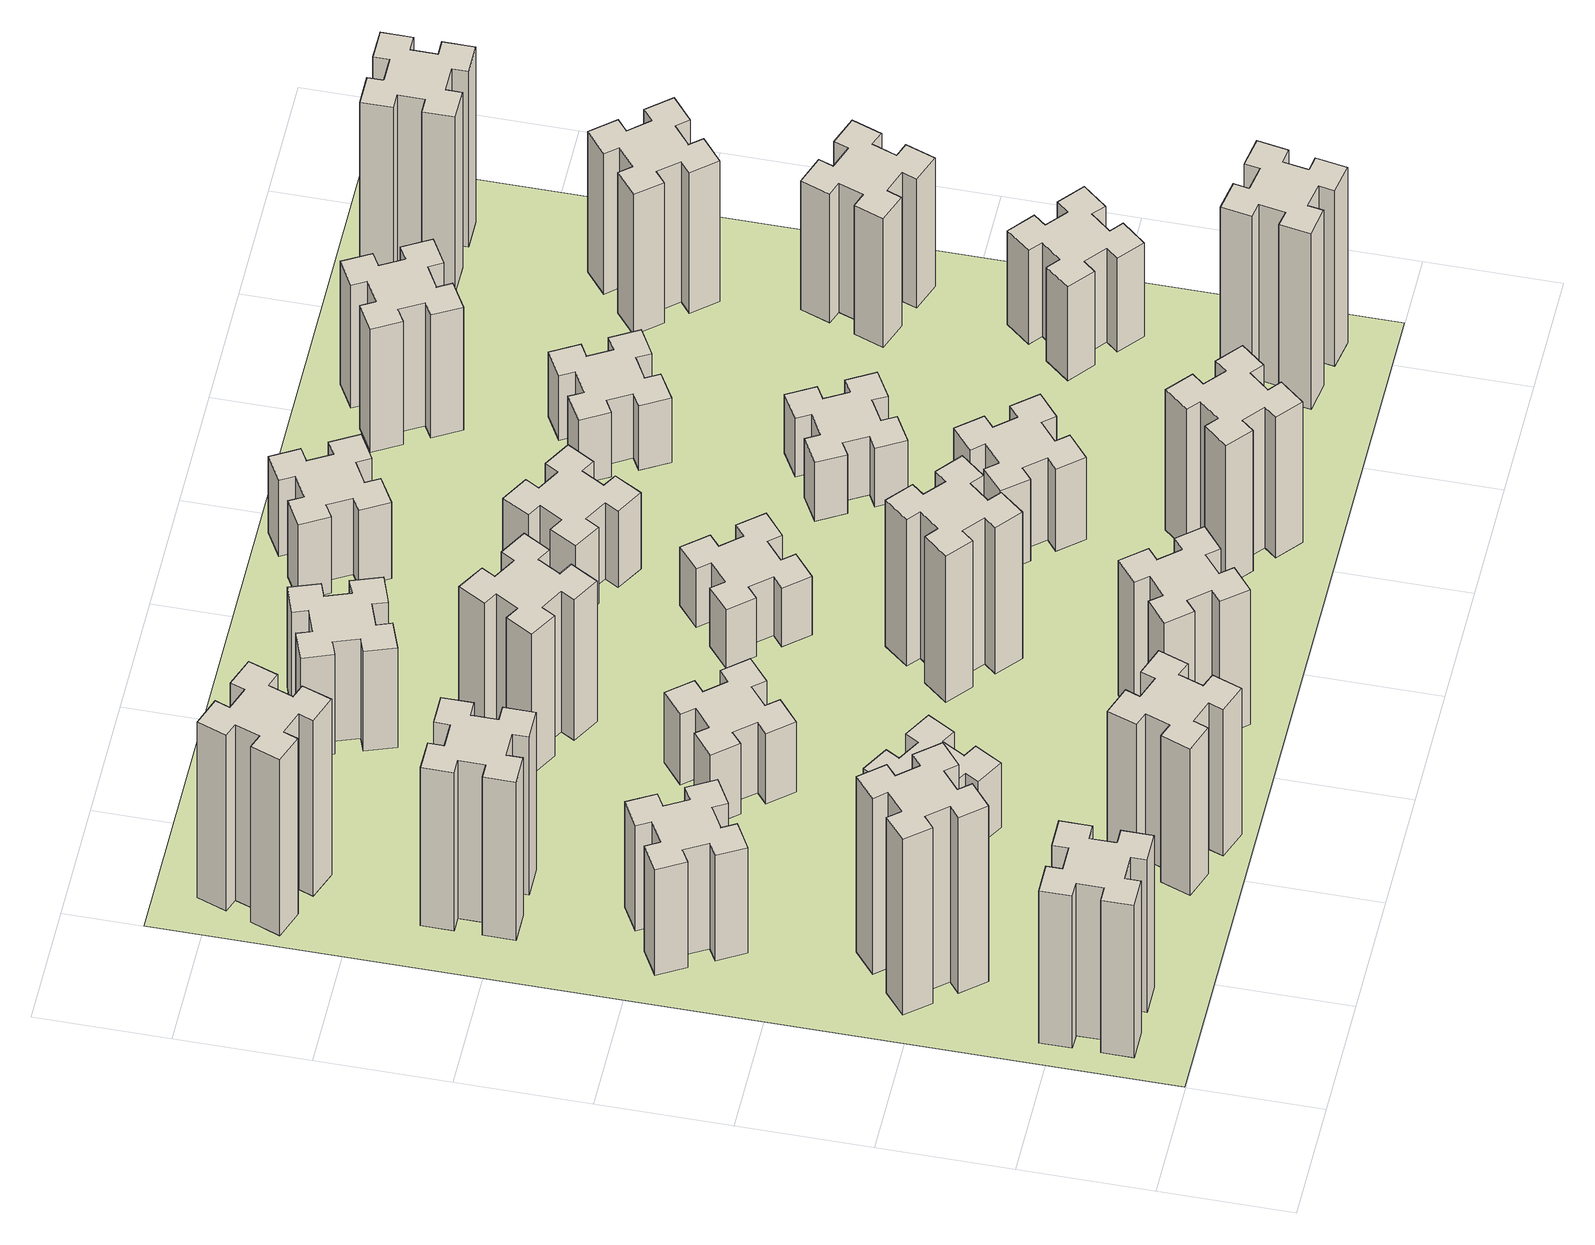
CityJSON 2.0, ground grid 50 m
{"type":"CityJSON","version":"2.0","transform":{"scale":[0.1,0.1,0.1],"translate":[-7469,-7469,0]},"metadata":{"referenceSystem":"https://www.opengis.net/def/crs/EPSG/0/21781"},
"CityObjects":{
"building1":{"type":"Building","attributes":{"class":"1000","function":"1000","usage":"1000","yearOfConstruction":2016,"roofType":"1000","measuredHeight":78,"storeysAboveGround":30,"storeysBelowGround":0},"geometry":[{"type":"Solid","lod":"1","boundaries":[[[[0,1,2,3,4,5,6,7,8,9,10,11,12,13,14,15,16,17,18,19]],[[17,16,20,21]],[[16,15,22,20]],[[15,14,23,22]],[[14,13,24,23]],[[13,12,25,24]],[[12,11,26,25]],[[11,10,27,26]],[[10,9,28,27]],[[9,8,29,28]],[[8,7,30,29]],[[7,6,31,30]],[[6,5,32,31]],[[5,4,33,32]],[[4,3,34,33]],[[3,2,35,34]],[[2,1,36,35]],[[1,0,37,36]],[[0,19,38,37]],[[19,18,39,38]],[[18,17,21,39]],[[24,25,26,27,28,29,30,31,32,33,34,35,36,37,38,39,21,20,22,23]]]]}]},
"building2":{"type":"Building","attributes":{"class":"1000","function":"1000","usage":"1000","yearOfConstruction":2016,"roofType":"1000","measuredHeight":90,"storeysAboveGround":30,"storeysBelowGround":0},"geometry":[{"type":"Solid","lod":"1","boundaries":[[[[40,41,42,43,44,45,46,47,48,49,50,51,52,53,54,55,56,57,58,59]],[[57,56,60,61]],[[56,55,62,60]],[[55,54,63,62]],[[54,53,64,63]],[[53,52,65,64]],[[52,51,66,65]],[[51,50,67,66]],[[50,49,68,67]],[[49,48,69,68]],[[48,47,70,69]],[[47,46,71,70]],[[46,45,72,71]],[[45,44,73,72]],[[44,43,74,73]],[[43,42,75,74]],[[42,41,76,75]],[[41,40,77,76]],[[40,59,78,77]],[[59,58,79,78]],[[58,57,61,79]],[[64,65,66,67,68,69,70,71,72,73,74,75,76,77,78,79,61,60,62,63]]]]}]},
"building3":{"type":"Building","attributes":{"class":"1000","function":"1000","usage":"1000","yearOfConstruction":2016,"roofType":"1000","measuredHeight":54,"storeysAboveGround":30,"storeysBelowGround":0},"geometry":[{"type":"Solid","lod":"1","boundaries":[[[[80,81,82,83,84,85,86,87,88,89,90,91,92,93,94,95,96,97,98,99]],[[97,96,100,101]],[[96,95,102,100]],[[95,94,103,102]],[[94,93,104,103]],[[93,92,105,104]],[[92,91,106,105]],[[91,90,107,106]],[[90,89,108,107]],[[89,88,109,108]],[[88,87,110,109]],[[87,86,111,110]],[[86,85,112,111]],[[85,84,113,112]],[[84,83,114,113]],[[83,82,115,114]],[[82,81,116,115]],[[81,80,117,116]],[[80,99,118,117]],[[99,98,119,118]],[[98,97,101,119]],[[104,105,106,107,108,109,110,111,112,113,114,115,116,117,118,119,101,100,102,103]]]]}]},
"building4":{"type":"Building","attributes":{"class":"1000","function":"1000","usage":"1000","yearOfConstruction":2016,"roofType":"1000","measuredHeight":81,"storeysAboveGround":30,"storeysBelowGround":0},"geometry":[{"type":"Solid","lod":"1","boundaries":[[[[120,121,122,123,124,125,126,127,128,129,130,131,132,133,134,135,136,137,138,139]],[[137,136,140,141]],[[136,135,142,140]],[[135,134,143,142]],[[134,133,144,143]],[[133,132,145,144]],[[132,131,146,145]],[[131,130,147,146]],[[130,129,148,147]],[[129,128,149,148]],[[128,127,150,149]],[[127,126,151,150]],[[126,125,152,151]],[[125,124,153,152]],[[124,123,154,153]],[[123,122,155,154]],[[122,121,156,155]],[[121,120,157,156]],[[120,139,158,157]],[[139,138,159,158]],[[138,137,141,159]],[[144,145,146,147,148,149,150,151,152,153,154,155,156,157,158,159,141,140,142,143]]]]}]},
"building5":{"type":"Building","attributes":{"class":"1000","function":"1000","usage":"1000","yearOfConstruction":2016,"roofType":"1000","measuredHeight":75,"storeysAboveGround":30,"storeysBelowGround":0},"geometry":[{"type":"Solid","lod":"1","boundaries":[[[[160,161,162,163,164,165,166,167,168,169,170,171,172,173,174,175,176,177,178,179]],[[177,176,180,181]],[[176,175,182,180]],[[175,174,183,182]],[[174,173,184,183]],[[173,172,185,184]],[[172,171,186,185]],[[171,170,187,186]],[[170,169,188,187]],[[169,168,189,188]],[[168,167,190,189]],[[167,166,191,190]],[[166,165,192,191]],[[165,164,193,192]],[[164,163,194,193]],[[163,162,195,194]],[[162,161,196,195]],[[161,160,197,196]],[[160,179,198,197]],[[179,178,199,198]],[[178,177,181,199]],[[184,185,186,187,188,189,190,191,192,193,194,195,196,197,198,199,181,180,182,183]]]]}]},
"building6":{"type":"Building","attributes":{"class":"1000","function":"1000","usage":"1000","yearOfConstruction":2016,"roofType":"1000","measuredHeight":90,"storeysAboveGround":30,"storeysBelowGround":0},"geometry":[{"type":"Solid","lod":"1","boundaries":[[[[200,201,202,203,204,205,206,207,208,209,210,211,212,213,214,215,216,217,218,219]],[[217,216,220,221]],[[216,215,222,220]],[[215,214,223,222]],[[214,213,224,223]],[[213,212,225,224]],[[212,211,226,225]],[[211,210,227,226]],[[210,209,228,227]],[[209,208,229,228]],[[208,207,230,229]],[[207,206,231,230]],[[206,205,232,231]],[[205,204,233,232]],[[204,203,234,233]],[[203,202,235,234]],[[202,201,236,235]],[[201,200,237,236]],[[200,219,238,237]],[[219,218,239,238]],[[218,217,221,239]],[[224,225,226,227,228,229,230,231,232,233,234,235,236,237,238,239,221,220,222,223]]]]}]},
"building7":{"type":"Building","attributes":{"class":"1000","function":"1000","usage":"1000","yearOfConstruction":2016,"roofType":"1000","measuredHeight":33,"storeysAboveGround":30,"storeysBelowGround":0},"geometry":[{"type":"Solid","lod":"1","boundaries":[[[[240,241,242,243,244,245,246,247,248,249,250,251,252,253,254,255,256,257,258,259]],[[257,256,260,261]],[[256,255,262,260]],[[255,254,263,262]],[[254,253,264,263]],[[253,252,265,264]],[[252,251,266,265]],[[251,250,267,266]],[[250,249,268,267]],[[249,248,269,268]],[[248,247,270,269]],[[247,246,271,270]],[[246,245,272,271]],[[245,244,273,272]],[[244,243,274,273]],[[243,242,275,274]],[[242,241,276,275]],[[241,240,277,276]],[[240,259,278,277]],[[259,258,279,278]],[[258,257,261,279]],[[264,265,266,267,268,269,270,271,272,273,274,275,276,277,278,279,261,260,262,263]]]]}]},
"building8":{"type":"Building","attributes":{"class":"1000","function":"1000","usage":"1000","yearOfConstruction":2016,"roofType":"1000","measuredHeight":36,"storeysAboveGround":30,"storeysBelowGround":0},"geometry":[{"type":"Solid","lod":"1","boundaries":[[[[280,281,282,283,284,285,286,287,288,289,290,291,292,293,294,295,296,297,298,299]],[[297,296,300,301]],[[296,295,302,300]],[[295,294,303,302]],[[294,293,304,303]],[[293,292,305,304]],[[292,291,306,305]],[[291,290,307,306]],[[290,289,308,307]],[[289,288,309,308]],[[288,287,310,309]],[[287,286,311,310]],[[286,285,312,311]],[[285,284,313,312]],[[284,283,314,313]],[[283,282,315,314]],[[282,281,316,315]],[[281,280,317,316]],[[280,299,318,317]],[[299,298,319,318]],[[298,297,301,319]],[[304,305,306,307,308,309,310,311,312,313,314,315,316,317,318,319,301,300,302,303]]]]}]},
"building9":{"type":"Building","attributes":{"class":"1000","function":"1000","usage":"1000","yearOfConstruction":2016,"roofType":"1000","measuredHeight":69,"storeysAboveGround":30,"storeysBelowGround":0},"geometry":[{"type":"Solid","lod":"1","boundaries":[[[[320,321,322,323,324,325,326,327,328,329,330,331,332,333,334,335,336,337,338,339]],[[337,336,340,341]],[[336,335,342,340]],[[335,334,343,342]],[[334,333,344,343]],[[333,332,345,344]],[[332,331,346,345]],[[331,330,347,346]],[[330,329,348,347]],[[329,328,349,348]],[[328,327,350,349]],[[327,326,351,350]],[[326,325,352,351]],[[325,324,353,352]],[[324,323,354,353]],[[323,322,355,354]],[[322,321,356,355]],[[321,320,357,356]],[[320,339,358,357]],[[339,338,359,358]],[[338,337,341,359]],[[344,345,346,347,348,349,350,351,352,353,354,355,356,357,358,359,341,340,342,343]]]]}]},
"building10":{"type":"Building","attributes":{"class":"1000","function":"1000","usage":"1000","yearOfConstruction":2016,"roofType":"1000","measuredHeight":72,"storeysAboveGround":30,"storeysBelowGround":0},"geometry":[{"type":"Solid","lod":"1","boundaries":[[[[360,361,362,363,364,365,366,367,368,369,370,371,372,373,374,375,376,377,378,379]],[[377,376,380,381]],[[376,375,382,380]],[[375,374,383,382]],[[374,373,384,383]],[[373,372,385,384]],[[372,371,386,385]],[[371,370,387,386]],[[370,369,388,387]],[[369,368,389,388]],[[368,367,390,389]],[[367,366,391,390]],[[366,365,392,391]],[[365,364,393,392]],[[364,363,394,393]],[[363,362,395,394]],[[362,361,396,395]],[[361,360,397,396]],[[360,379,398,397]],[[379,378,399,398]],[[378,377,381,399]],[[384,385,386,387,388,389,390,391,392,393,394,395,396,397,398,399,381,380,382,383]]]]}]},
"building11":{"type":"Building","attributes":{"class":"1000","function":"1000","usage":"1000","yearOfConstruction":2016,"roofType":"1000","measuredHeight":51,"storeysAboveGround":30,"storeysBelowGround":0},"geometry":[{"type":"Solid","lod":"1","boundaries":[[[[400,401,402,403,404,405,406,407,408,409,410,411,412,413,414,415,416,417,418,419]],[[417,416,420,421]],[[416,415,422,420]],[[415,414,423,422]],[[414,413,424,423]],[[413,412,425,424]],[[412,411,426,425]],[[411,410,427,426]],[[410,409,428,427]],[[409,408,429,428]],[[408,407,430,429]],[[407,406,431,430]],[[406,405,432,431]],[[405,404,433,432]],[[404,403,434,433]],[[403,402,435,434]],[[402,401,436,435]],[[401,400,437,436]],[[400,419,438,437]],[[419,418,439,438]],[[418,417,421,439]],[[424,425,426,427,428,429,430,431,432,433,434,435,436,437,438,439,421,420,422,423]]]]}]},
"building12":{"type":"Building","attributes":{"class":"1000","function":"1000","usage":"1000","yearOfConstruction":2016,"roofType":"1000","measuredHeight":75,"storeysAboveGround":30,"storeysBelowGround":0},"geometry":[{"type":"Solid","lod":"1","boundaries":[[[[440,441,442,443,444,445,446,447,448,449,450,451,452,453,454,455,456,457,458,459]],[[457,456,460,461]],[[456,455,462,460]],[[455,454,463,462]],[[454,453,464,463]],[[453,452,465,464]],[[452,451,466,465]],[[451,450,467,466]],[[450,449,468,467]],[[449,448,469,468]],[[448,447,470,469]],[[447,446,471,470]],[[446,445,472,471]],[[445,444,473,472]],[[444,443,474,473]],[[443,442,475,474]],[[442,441,476,475]],[[441,440,477,476]],[[440,459,478,477]],[[459,458,479,478]],[[458,457,461,479]],[[464,465,466,467,468,469,470,471,472,473,474,475,476,477,478,479,461,460,462,463]]]]}]},
"building13":{"type":"Building","attributes":{"class":"1000","function":"1000","usage":"1000","yearOfConstruction":2016,"roofType":"1000","measuredHeight":30,"storeysAboveGround":30,"storeysBelowGround":0},"geometry":[{"type":"Solid","lod":"1","boundaries":[[[[480,481,482,483,484,485,486,487,488,489,490,491,492,493,494,495,496,497,498,499]],[[497,496,500,501]],[[496,495,502,500]],[[495,494,503,502]],[[494,493,504,503]],[[493,492,505,504]],[[492,491,506,505]],[[491,490,507,506]],[[490,489,508,507]],[[489,488,509,508]],[[488,487,510,509]],[[487,486,511,510]],[[486,485,512,511]],[[485,484,513,512]],[[484,483,514,513]],[[483,482,515,514]],[[482,481,516,515]],[[481,480,517,516]],[[480,499,518,517]],[[499,498,519,518]],[[498,497,501,519]],[[504,505,506,507,508,509,510,511,512,513,514,515,516,517,518,519,501,500,502,503]]]]}]},
"building14":{"type":"Building","attributes":{"class":"1000","function":"1000","usage":"1000","yearOfConstruction":2016,"roofType":"1000","measuredHeight":72,"storeysAboveGround":30,"storeysBelowGround":0},"geometry":[{"type":"Solid","lod":"1","boundaries":[[[[520,521,522,523,524,525,526,527,528,529,530,531,532,533,534,535,536,537,538,539]],[[537,536,540,541]],[[536,535,542,540]],[[535,534,543,542]],[[534,533,544,543]],[[533,532,545,544]],[[532,531,546,545]],[[531,530,547,546]],[[530,529,548,547]],[[529,528,549,548]],[[528,527,550,549]],[[527,526,551,550]],[[526,525,552,551]],[[525,524,553,552]],[[524,523,554,553]],[[523,522,555,554]],[[522,521,556,555]],[[521,520,557,556]],[[520,539,558,557]],[[539,538,559,558]],[[538,537,541,559]],[[544,545,546,547,548,549,550,551,552,553,554,555,556,557,558,559,541,540,542,543]]]]}]},
"building15":{"type":"Building","attributes":{"class":"1000","function":"1000","usage":"1000","yearOfConstruction":2016,"roofType":"1000","measuredHeight":39,"storeysAboveGround":30,"storeysBelowGround":0},"geometry":[{"type":"Solid","lod":"1","boundaries":[[[[560,561,562,563,564,565,566,567,568,569,570,571,572,573,574,575,576,577,578,579]],[[577,576,580,581]],[[576,575,582,580]],[[575,574,583,582]],[[574,573,584,583]],[[573,572,585,584]],[[572,571,586,585]],[[571,570,587,586]],[[570,569,588,587]],[[569,568,589,588]],[[568,567,590,589]],[[567,566,591,590]],[[566,565,592,591]],[[565,564,593,592]],[[564,563,594,593]],[[563,562,595,594]],[[562,561,596,595]],[[561,560,597,596]],[[560,579,598,597]],[[579,578,599,598]],[[578,577,581,599]],[[584,585,586,587,588,589,590,591,592,593,594,595,596,597,598,599,581,580,582,583]]]]}]},
"building16":{"type":"Building","attributes":{"class":"1000","function":"1000","usage":"1000","yearOfConstruction":2016,"roofType":"1000","measuredHeight":42,"storeysAboveGround":30,"storeysBelowGround":0},"geometry":[{"type":"Solid","lod":"1","boundaries":[[[[600,601,602,603,604,605,606,607,608,609,610,611,612,613,614,615,616,617,618,619]],[[617,616,620,621]],[[616,615,622,620]],[[615,614,623,622]],[[614,613,624,623]],[[613,612,625,624]],[[612,611,626,625]],[[611,610,627,626]],[[610,609,628,627]],[[609,608,629,628]],[[608,607,630,629]],[[607,606,631,630]],[[606,605,632,631]],[[605,604,633,632]],[[604,603,634,633]],[[603,602,635,634]],[[602,601,636,635]],[[601,600,637,636]],[[600,619,638,637]],[[619,618,639,638]],[[618,617,621,639]],[[624,625,626,627,628,629,630,631,632,633,634,635,636,637,638,639,621,620,622,623]]]]}]},
"building17":{"type":"Building","attributes":{"class":"1000","function":"1000","usage":"1000","yearOfConstruction":2016,"roofType":"1000","measuredHeight":39,"storeysAboveGround":30,"storeysBelowGround":0},"geometry":[{"type":"Solid","lod":"1","boundaries":[[[[640,641,642,643,644,645,646,647,648,649,650,651,652,653,654,655,656,657,658,659]],[[657,656,660,661]],[[656,655,662,660]],[[655,654,663,662]],[[654,653,664,663]],[[653,652,665,664]],[[652,651,666,665]],[[651,650,667,666]],[[650,649,668,667]],[[649,648,669,668]],[[648,647,670,669]],[[647,646,671,670]],[[646,645,672,671]],[[645,644,673,672]],[[644,643,674,673]],[[643,642,675,674]],[[642,641,676,675]],[[641,640,677,676]],[[640,659,678,677]],[[659,658,679,678]],[[658,657,661,679]],[[664,665,666,667,668,669,670,671,672,673,674,675,676,677,678,679,661,660,662,663]]]]}]},
"building18":{"type":"Building","attributes":{"class":"1000","function":"1000","usage":"1000","yearOfConstruction":2016,"roofType":"1000","measuredHeight":30,"storeysAboveGround":30,"storeysBelowGround":0},"geometry":[{"type":"Solid","lod":"1","boundaries":[[[[680,681,682,683,684,685,686,687,688,689,690,691,692,693,694,695,696,697,698,699]],[[697,696,700,701]],[[696,695,702,700]],[[695,694,703,702]],[[694,693,704,703]],[[693,692,705,704]],[[692,691,706,705]],[[691,690,707,706]],[[690,689,708,707]],[[689,688,709,708]],[[688,687,710,709]],[[687,686,711,710]],[[686,685,712,711]],[[685,684,713,712]],[[684,683,714,713]],[[683,682,715,714]],[[682,681,716,715]],[[681,680,717,716]],[[680,699,718,717]],[[699,698,719,718]],[[698,697,701,719]],[[704,705,706,707,708,709,710,711,712,713,714,715,716,717,718,719,701,700,702,703]]]]}]},
"building19":{"type":"Building","attributes":{"class":"1000","function":"1000","usage":"1000","yearOfConstruction":2016,"roofType":"1000","measuredHeight":33,"storeysAboveGround":30,"storeysBelowGround":0},"geometry":[{"type":"Solid","lod":"1","boundaries":[[[[720,721,722,723,724,725,726,727,728,729,730,731,732,733,734,735,736,737,738,739]],[[737,736,740,741]],[[736,735,742,740]],[[735,734,743,742]],[[734,733,744,743]],[[733,732,745,744]],[[732,731,746,745]],[[731,730,747,746]],[[730,729,748,747]],[[729,728,749,748]],[[728,727,750,749]],[[727,726,751,750]],[[726,725,752,751]],[[725,724,753,752]],[[724,723,754,753]],[[723,722,755,754]],[[722,721,756,755]],[[721,720,757,756]],[[720,739,758,757]],[[739,738,759,758]],[[738,737,741,759]],[[744,745,746,747,748,749,750,751,752,753,754,755,756,757,758,759,741,740,742,743]]]]}]},
"building20":{"type":"Building","attributes":{"class":"1000","function":"1000","usage":"1000","yearOfConstruction":2016,"roofType":"1000","measuredHeight":90,"storeysAboveGround":30,"storeysBelowGround":0},"geometry":[{"type":"Solid","lod":"1","boundaries":[[[[760,761,762,763,764,765,766,767,768,769,770,771,772,773,774,775,776,777,778,779]],[[777,776,780,781]],[[776,775,782,780]],[[775,774,783,782]],[[774,773,784,783]],[[773,772,785,784]],[[772,771,786,785]],[[771,770,787,786]],[[770,769,788,787]],[[769,768,789,788]],[[768,767,790,789]],[[767,766,791,790]],[[766,765,792,791]],[[765,764,793,792]],[[764,763,794,793]],[[763,762,795,794]],[[762,761,796,795]],[[761,760,797,796]],[[760,779,798,797]],[[779,778,799,798]],[[778,777,781,799]],[[784,785,786,787,788,789,790,791,792,793,794,795,796,797,798,799,781,780,782,783]]]]}]},
"building21":{"type":"Building","attributes":{"class":"1000","function":"1000","usage":"1000","yearOfConstruction":2016,"roofType":"1000","measuredHeight":63,"storeysAboveGround":30,"storeysBelowGround":0},"geometry":[{"type":"Solid","lod":"1","boundaries":[[[[800,801,802,803,804,805,806,807,808,809,810,811,812,813,814,815,816,817,818,819]],[[817,816,820,821]],[[816,815,822,820]],[[815,814,823,822]],[[814,813,824,823]],[[813,812,825,824]],[[812,811,826,825]],[[811,810,827,826]],[[810,809,828,827]],[[809,808,829,828]],[[808,807,830,829]],[[807,806,831,830]],[[806,805,832,831]],[[805,804,833,832]],[[804,803,834,833]],[[803,802,835,834]],[[802,801,836,835]],[[801,800,837,836]],[[800,819,838,837]],[[819,818,839,838]],[[818,817,821,839]],[[824,825,826,827,828,829,830,831,832,833,834,835,836,837,838,839,821,820,822,823]]]]}]},
"building22":{"type":"Building","attributes":{"class":"1000","function":"1000","usage":"1000","yearOfConstruction":2016,"roofType":"1000","measuredHeight":48,"storeysAboveGround":30,"storeysBelowGround":0},"geometry":[{"type":"Solid","lod":"1","boundaries":[[[[840,841,842,843,844,845,846,847,848,849,850,851,852,853,854,855,856,857,858,859]],[[857,856,860,861]],[[856,855,862,860]],[[855,854,863,862]],[[854,853,864,863]],[[853,852,865,864]],[[852,851,866,865]],[[851,850,867,866]],[[850,849,868,867]],[[849,848,869,868]],[[848,847,870,869]],[[847,846,871,870]],[[846,845,872,871]],[[845,844,873,872]],[[844,843,874,873]],[[843,842,875,874]],[[842,841,876,875]],[[841,840,877,876]],[[840,859,878,877]],[[859,858,879,878]],[[858,857,861,879]],[[864,865,866,867,868,869,870,871,872,873,874,875,876,877,878,879,861,860,862,863]]]]}]},
"building23":{"type":"Building","attributes":{"class":"1000","function":"1000","usage":"1000","yearOfConstruction":2016,"roofType":"1000","measuredHeight":66,"storeysAboveGround":30,"storeysBelowGround":0},"geometry":[{"type":"Solid","lod":"1","boundaries":[[[[880,881,882,883,884,885,886,887,888,889,890,891,892,893,894,895,896,897,898,899]],[[897,896,900,901]],[[896,895,902,900]],[[895,894,903,902]],[[894,893,904,903]],[[893,892,905,904]],[[892,891,906,905]],[[891,890,907,906]],[[890,889,908,907]],[[889,888,909,908]],[[888,887,910,909]],[[887,886,911,910]],[[886,885,912,911]],[[885,884,913,912]],[[884,883,914,913]],[[883,882,915,914]],[[882,881,916,915]],[[881,880,917,916]],[[880,899,918,917]],[[899,898,919,918]],[[898,897,901,919]],[[904,905,906,907,908,909,910,911,912,913,914,915,916,917,918,919,901,900,902,903]]]]}]},
"building24":{"type":"Building","attributes":{"class":"1000","function":"1000","usage":"1000","yearOfConstruction":2016,"roofType":"1000","measuredHeight":72,"storeysAboveGround":30,"storeysBelowGround":0},"geometry":[{"type":"Solid","lod":"1","boundaries":[[[[920,921,922,923,924,925,926,927,928,929,930,931,932,933,934,935,936,937,938,939]],[[937,936,940,941]],[[936,935,942,940]],[[935,934,943,942]],[[934,933,944,943]],[[933,932,945,944]],[[932,931,946,945]],[[931,930,947,946]],[[930,929,948,947]],[[929,928,949,948]],[[928,927,950,949]],[[927,926,951,950]],[[926,925,952,951]],[[925,924,953,952]],[[924,923,954,953]],[[923,922,955,954]],[[922,921,956,955]],[[921,920,957,956]],[[920,939,958,957]],[[939,938,959,958]],[[938,937,941,959]],[[944,945,946,947,948,949,950,951,952,953,954,955,956,957,958,959,941,940,942,943]]]]}]},
"building25":{"type":"Building","attributes":{"class":"1000","function":"1000","usage":"1000","yearOfConstruction":2016,"roofType":"1000","measuredHeight":90,"storeysAboveGround":30,"storeysBelowGround":0},"geometry":[{"type":"Solid","lod":"1","boundaries":[[[[960,961,962,963,964,965,966,967,968,969,970,971,972,973,974,975,976,977,978,979]],[[977,976,980,981]],[[976,975,982,980]],[[975,974,983,982]],[[974,973,984,983]],[[973,972,985,984]],[[972,971,986,985]],[[971,970,987,986]],[[970,969,988,987]],[[969,968,989,988]],[[968,967,990,989]],[[967,966,991,990]],[[966,965,992,991]],[[965,964,993,992]],[[964,963,994,993]],[[963,962,995,994]],[[962,961,996,995]],[[961,960,997,996]],[[960,979,998,997]],[[979,978,999,998]],[[978,977,981,999]],[[984,985,986,987,988,989,990,991,992,993,994,995,996,997,998,999,981,980,982,983]]]]}]},
"landuse1":{"type":"LandUse","attributes":{"name":"plot1","function":"1010"},"geometry":[{"type":"MultiSurface","lod":"1","boundaries":[[[1000,1001,1002,1003]]]}]}
},
"vertices":[
[165,425,0],[165,325,0],[105,325,0],[105,205,0],[225,205,0],[225,265,0],[325,265,0],[325,205,0],[445,205,0],[445,325,0],[385,325,0],[385,425,0],[445,425,0],[445,545,0],[325,545,0],[325,485,0],[225,485,0],[225,545,0],[105,545,0],[105,425,0],[225,485,780],[225,545,780],[325,485,780],[325,545,780],[445,545,780],[445,425,780],[385,425,780],[385,325,780],[445,325,780],[445,205,780],[325,205,780],[325,265,780],[225,265,780],[225,205,780],[105,205,780],[105,325,780],[165,325,780],[165,425,780],[105,425,780],[105,545,780],
[492,1048,0],[427,1124,0],[473,1163,0],[396,1255,0],[304,1178,0],[343,1132,0],[266,1067,0],[228,1113,0],[136,1036,0],[213,944,0],[259,983,0],[323,906,0],[277,868,0],[354,776,0],[446,853,0],[408,899,0],[484,963,0],[523,917,0],[615,994,0],[538,1086,0],[484,963,900],[523,917,900],[408,899,900],[446,853,900],[354,776,900],[277,868,900],[323,906,900],[259,983,900],[213,944,900],[136,1036,900],[228,1113,900],[266,1067,900],[343,1132,900],[304,1178,900],[396,1255,900],[473,1163,900],[427,1124,900],[492,1048,900],[538,1086,900],[615,994,900],
[387,1735,0],[474,1785,0],[504,1733,0],[608,1793,0],[548,1897,0],[496,1867,0],[446,1954,0],[498,1984,0],[438,2088,0],[334,2028,0],[364,1976,0],[277,1926,0],[247,1978,0],[143,1918,0],[203,1814,0],[255,1844,0],[305,1757,0],[253,1727,0],[313,1623,0],[417,1683,0],[305,1757,540],[253,1727,540],[255,1844,540],[203,1814,540],[143,1918,540],[247,1978,540],[277,1926,540],[364,1976,540],[334,2028,540],[438,2088,540],[498,1984,540],[446,1954,540],[496,1867,540],[548,1897,540],[608,1793,540],[504,1733,540],[474,1785,540],[387,1735,540],[417,1683,540],[313,1623,540],
[485,2545,0],[485,2645,0],[545,2645,0],[545,2765,0],[425,2765,0],[425,2705,0],[325,2705,0],[325,2765,0],[205,2765,0],[205,2645,0],[265,2645,0],[265,2545,0],[205,2545,0],[205,2425,0],[325,2425,0],[325,2485,0],[425,2485,0],[425,2425,0],[545,2425,0],[545,2545,0],[425,2485,810],[425,2425,810],[325,2485,810],[325,2425,810],[205,2425,810],[205,2545,810],[265,2545,810],[265,2645,810],[205,2645,810],[205,2765,810],[325,2765,810],[325,2705,810],[425,2705,810],[425,2765,810],[545,2765,810],[545,2645,810],[485,2645,810],[485,2545,810],[545,2545,810],[545,2425,810],
[1029,360,0],[995,266,0],[939,287,0],[897,174,0],[1010,133,0],[1031,189,0],[1125,155,0],[1104,99,0],[1217,57,0],[1258,170,0],[1202,191,0],[1236,285,0],[1292,264,0],[1333,377,0],[1220,418,0],[1200,362,0],[1106,396,0],[1127,452,0],[1014,493,0],[973,380,0],[1106,396,750],[1127,452,750],[1200,362,750],[1220,418,750],[1333,377,750],[1292,264,750],[1236,285,750],[1202,191,750],[1258,170,750],[1217,57,750],[1104,99,750],[1125,155,750],[1031,189,750],[1010,133,750],[897,174,750],[939,287,750],[995,266,750],[1029,360,750],[973,380,750],[1014,493,750],
[189,3420,0],[155,3326,0],[99,3347,0],[57,3234,0],[170,3193,0],[191,3249,0],[285,3215,0],[264,3159,0],[377,3117,0],[418,3230,0],[362,3251,0],[396,3345,0],[452,3324,0],[493,3437,0],[380,3478,0],[360,3422,0],[266,3456,0],[287,3512,0],[174,3553,0],[133,3440,0],[266,3456,900],[287,3512,900],[360,3422,900],[380,3478,900],[493,3437,900],[452,3324,900],[396,3345,900],[362,3251,900],[418,3230,900],[377,3117,900],[264,3159,900],[285,3215,900],[191,3249,900],[170,3193,900],[57,3234,900],[99,3347,900],[155,3326,900],[189,3420,900],[133,3440,900],[174,3553,900],
[1086,1017,0],[1136,1104,0],[1188,1074,0],[1248,1178,0],[1144,1238,0],[1114,1186,0],[1027,1236,0],[1057,1288,0],[953,1348,0],[893,1244,0],[945,1214,0],[895,1127,0],[843,1157,0],[783,1053,0],[887,993,0],[917,1045,0],[1004,995,0],[974,943,0],[1078,883,0],[1138,987,0],[1004,995,330],[974,943,330],[917,1045,330],[887,993,330],[783,1053,330],[843,1157,330],[895,1127,330],[945,1214,330],[893,1244,330],[953,1348,330],[1057,1288,330],[1027,1236,330],[1114,1186,330],[1144,1238,330],[1248,1178,330],[1188,1074,330],[1136,1104,330],[1086,1017,330],[1138,987,330],[1078,883,330],
[1083,1972,0],[1006,1907,0],[968,1953,0],[876,1876,0],[953,1784,0],[999,1823,0],[1063,1746,0],[1017,1708,0],[1094,1616,0],[1186,1693,0],[1148,1739,0],[1224,1803,0],[1263,1757,0],[1355,1834,0],[1278,1926,0],[1232,1888,0],[1167,1964,0],[1213,2003,0],[1136,2095,0],[1044,2018,0],[1167,1964,360],[1213,2003,360],[1232,1888,360],[1278,1926,360],[1355,1834,360],[1263,1757,360],[1224,1803,360],[1148,1739,360],[1186,1693,360],[1094,1616,360],[1017,1708,360],[1063,1746,360],[999,1823,360],[953,1784,360],[876,1876,360],[968,1953,360],[1006,1907,360],[1083,1972,360],[1044,2018,360],[1136,2095,360],
[1639,343,0],[1703,266,0],[1657,228,0],[1734,136,0],[1826,213,0],[1788,259,0],[1864,323,0],[1903,277,0],[1995,354,0],[1918,446,0],[1872,408,0],[1807,484,0],[1853,523,0],[1776,615,0],[1684,538,0],[1723,492,0],[1646,427,0],[1608,473,0],[1516,396,0],[1593,304,0],[1646,427,690],[1608,473,690],[1723,492,690],[1684,538,690],[1776,615,690],[1853,523,690],[1807,484,690],[1872,408,690],[1918,446,690],[1995,354,690],[1903,277,690],[1864,323,690],[1788,259,690],[1826,213,690],[1734,136,690],[1657,228,690],[1703,266,690],[1639,343,690],[1593,304,690],[1516,396,690],
[1314,2666,0],[1227,2716,0],[1257,2768,0],[1153,2828,0],[1093,2724,0],[1145,2694,0],[1095,2607,0],[1043,2637,0],[983,2533,0],[1087,2473,0],[1117,2525,0],[1204,2475,0],[1174,2423,0],[1278,2363,0],[1338,2467,0],[1286,2497,0],[1336,2584,0],[1388,2554,0],[1448,2658,0],[1344,2718,0],[1336,2584,720],[1388,2554,720],[1286,2497,720],[1338,2467,720],[1278,2363,720],[1174,2423,720],[1204,2475,720],[1117,2525,720],[1087,2473,720],[983,2533,720],[1043,2637,720],[1095,2607,720],[1145,2694,720],[1093,2724,720],[1153,2828,720],[1257,2768,720],[1227,2716,720],[1314,2666,720],[1344,2718,720],[1448,2658,720],
[1125,3356,0],[1031,3322,0],[1010,3378,0],[897,3337,0],[939,3224,0],[995,3245,0],[1029,3151,0],[973,3130,0],[1014,3017,0],[1127,3059,0],[1106,3115,0],[1200,3149,0],[1220,3093,0],[1333,3134,0],[1292,3247,0],[1236,3226,0],[1202,3320,0],[1258,3340,0],[1217,3453,0],[1104,3412,0],[1202,3320,510],[1258,3340,510],[1236,3226,510],[1292,3247,510],[1333,3134,510],[1220,3093,510],[1200,3149,510],[1106,3115,510],[1127,3059,510],[1014,3017,510],[973,3130,510],[1029,3151,510],[995,3245,510],[939,3224,510],[897,3337,510],[1010,3378,510],[1031,3322,510],[1125,3356,510],[1104,3412,510],[1217,3453,510],
[1803,1324,0],[1739,1248,0],[1693,1286,0],[1616,1194,0],[1708,1117,0],[1746,1163,0],[1823,1099,0],[1784,1053,0],[1876,976,0],[1953,1068,0],[1907,1106,0],[1972,1183,0],[2018,1144,0],[2095,1236,0],[2003,1313,0],[1964,1267,0],[1888,1332,0],[1926,1378,0],[1834,1455,0],[1757,1363,0],[1888,1332,750],[1926,1378,750],[1964,1267,750],[2003,1313,750],[2095,1236,750],[2018,1144,750],[1972,1183,750],[1907,1106,750],[1953,1068,750],[1876,976,750],[1784,1053,750],[1823,1099,750],[1746,1163,750],[1708,1117,750],[1616,1194,750],[1693,1286,750],[1739,1248,750],[1803,1324,750],[1757,1363,750],[1834,1455,750],
[1972,1988,0],[1907,2064,0],[1953,2103,0],[1876,2195,0],[1784,2118,0],[1823,2072,0],[1746,2007,0],[1708,2053,0],[1616,1976,0],[1693,1884,0],[1739,1923,0],[1803,1846,0],[1757,1808,0],[1834,1716,0],[1926,1793,0],[1888,1839,0],[1964,1903,0],[2003,1857,0],[2095,1934,0],[2018,2026,0],[1964,1903,300],[2003,1857,300],[1888,1839,300],[1926,1793,300],[1834,1716,300],[1757,1808,300],[1803,1846,300],[1739,1923,300],[1693,1884,300],[1616,1976,300],[1708,2053,300],[1746,2007,300],[1823,2072,300],[1784,2118,300],[1876,2195,300],[1953,2103,300],[1907,2064,300],[1972,1988,300],[2018,2026,300],[2095,1934,300],
[2486,323,0],[2563,259,0],[2524,213,0],[2616,136,0],[2693,228,0],[2647,266,0],[2712,343,0],[2758,304,0],[2835,396,0],[2743,473,0],[2704,427,0],[2628,492,0],[2666,538,0],[2574,615,0],[2497,523,0],[2543,484,0],[2479,408,0],[2433,446,0],[2356,354,0],[2448,277,0],[2479,408,720],[2433,446,720],[2543,484,720],[2497,523,720],[2574,615,720],[2666,538,720],[2628,492,720],[2704,427,720],[2743,473,720],[2835,396,720],[2758,304,720],[2712,343,720],[2647,266,720],[2693,228,720],[2616,136,720],[2524,213,720],[2563,259,720],[2486,323,720],[2448,277,720],[2356,354,720],
[2026,2497,0],[2076,2584,0],[2128,2554,0],[2188,2658,0],[2084,2718,0],[2054,2666,0],[1967,2716,0],[1997,2768,0],[1893,2828,0],[1833,2724,0],[1885,2694,0],[1835,2607,0],[1783,2637,0],[1723,2533,0],[1827,2473,0],[1857,2525,0],[1944,2475,0],[1914,2423,0],[2018,2363,0],[2078,2467,0],[1944,2475,390],[1914,2423,390],[1857,2525,390],[1827,2473,390],[1723,2533,390],[1783,2637,390],[1835,2607,390],[1885,2694,390],[1833,2724,390],[1893,2828,390],[1997,2768,390],[1967,2716,390],[2054,2666,390],[2084,2718,390],[2188,2658,390],[2128,2554,390],[2076,2584,390],[2026,2497,390],[2078,2467,390],[2018,2363,390],
[2463,1232,0],[2386,1167,0],[2348,1213,0],[2256,1136,0],[2333,1044,0],[2379,1083,0],[2443,1006,0],[2397,968,0],[2474,876,0],[2566,953,0],[2528,999,0],[2604,1063,0],[2643,1017,0],[2735,1094,0],[2658,1186,0],[2612,1148,0],[2547,1224,0],[2593,1263,0],[2516,1355,0],[2424,1278,0],[2547,1224,420],[2593,1263,420],[2612,1148,420],[2658,1186,420],[2735,1094,420],[2643,1017,420],[2604,1063,420],[2528,999,420],[2566,953,420],[2474,876,420],[2397,968,420],[2443,1006,420],[2379,1083,420],[2333,1044,420],[2256,1136,420],[2348,1213,420],[2386,1167,420],[2463,1232,420],[2424,1278,420],[2516,1355,420],
[1844,3556,0],[1757,3506,0],[1727,3558,0],[1623,3498,0],[1683,3394,0],[1735,3424,0],[1785,3337,0],[1733,3307,0],[1793,3203,0],[1897,3263,0],[1867,3315,0],[1954,3365,0],[1984,3313,0],[2088,3373,0],[2028,3477,0],[1976,3447,0],[1926,3534,0],[1978,3564,0],[1918,3668,0],[1814,3608,0],[1926,3534,390],[1978,3564,390],[1976,3447,390],[2028,3477,390],[2088,3373,390],[1984,3313,390],[1954,3365,390],[1867,3315,390],[1897,3263,390],[1793,3203,390],[1733,3307,390],[1785,3337,390],[1735,3424,390],[1683,3394,390],[1623,3498,390],[1727,3558,390],[1757,3506,390],[1844,3556,390],[1814,3608,390],[1918,3668,390],
[2475,1744,0],[2525,1657,0],[2473,1627,0],[2533,1523,0],[2637,1583,0],[2607,1635,0],[2694,1685,0],[2724,1633,0],[2828,1693,0],[2768,1797,0],[2716,1767,0],[2666,1854,0],[2718,1884,0],[2658,1988,0],[2554,1928,0],[2584,1876,0],[2497,1826,0],[2467,1878,0],[2363,1818,0],[2423,1714,0],[2497,1826,300],[2467,1878,300],[2584,1876,300],[2554,1928,300],[2658,1988,300],[2718,1884,300],[2666,1854,300],[2716,1767,300],[2768,1797,300],[2828,1693,300],[2724,1633,300],[2694,1685,300],[2607,1635,300],[2637,1583,300],[2533,1523,300],[2473,1627,300],[2525,1657,300],[2475,1744,300],[2423,1714,300],[2363,1818,300],
[2475,2584,0],[2525,2497,0],[2473,2467,0],[2533,2363,0],[2637,2423,0],[2607,2475,0],[2694,2525,0],[2724,2473,0],[2828,2533,0],[2768,2637,0],[2716,2607,0],[2666,2694,0],[2718,2724,0],[2658,2828,0],[2554,2768,0],[2584,2716,0],[2497,2666,0],[2467,2718,0],[2363,2658,0],[2423,2554,0],[2497,2666,330],[2467,2718,330],[2584,2716,330],[2554,2768,330],[2658,2828,330],[2718,2724,330],[2666,2694,330],[2716,2607,330],[2768,2637,330],[2828,2533,330],[2724,2473,330],[2694,2525,330],[2607,2475,330],[2637,2423,330],[2533,2363,330],[2473,2467,330],[2525,2497,330],[2475,2584,330],[2423,2554,330],[2363,2658,330],
[3504,475,0],[3405,492,0],[3416,551,0],[3297,572,0],[3277,454,0],[3336,444,0],[3318,345,0],[3259,356,0],[3238,237,0],[3357,217,0],[3367,276,0],[3465,258,0],[3455,199,0],[3573,178,0],[3594,297,0],[3535,307,0],[3552,405,0],[3611,395,0],[3632,513,0],[3514,534,0],[3552,405,900],[3611,395,900],[3535,307,900],[3594,297,900],[3573,178,900],[3455,199,900],[3465,258,900],[3367,276,900],[3357,217,900],[3238,237,900],[3259,356,900],[3318,345,900],[3336,444,900],[3277,454,900],[3297,572,900],[3416,551,900],[3405,492,900],[3504,475,900],[3514,534,900],[3632,513,900],
[2716,3347,0],[2666,3434,0],[2718,3464,0],[2658,3568,0],[2554,3508,0],[2584,3456,0],[2497,3406,0],[2467,3458,0],[2363,3398,0],[2423,3294,0],[2475,3324,0],[2525,3237,0],[2473,3207,0],[2533,3103,0],[2637,3163,0],[2607,3215,0],[2694,3265,0],[2724,3213,0],[2828,3273,0],[2768,3377,0],[2694,3265,630],[2724,3213,630],[2607,3215,630],[2637,3163,630],[2533,3103,630],[2473,3207,630],[2525,3237,630],[2475,3324,630],[2423,3294,630],[2363,3398,630],[2467,3458,630],[2497,3406,630],[2584,3456,630],[2554,3508,630],[2658,3568,630],[2718,3464,630],[2666,3434,630],[2716,3347,630],[2768,3377,630],[2828,3273,630],
[3487,1006,0],[3552,1083,0],[3598,1044,0],[3675,1136,0],[3583,1213,0],[3544,1167,0],[3468,1232,0],[3506,1278,0],[3414,1355,0],[3337,1263,0],[3383,1224,0],[3319,1148,0],[3273,1186,0],[3196,1094,0],[3288,1017,0],[3326,1063,0],[3403,999,0],[3364,953,0],[3456,876,0],[3533,968,0],[3403,999,480],[3364,953,480],[3326,1063,480],[3288,1017,480],[3196,1094,480],[3273,1186,480],[3319,1148,480],[3383,1224,480],[3337,1263,480],[3414,1355,480],[3506,1278,480],[3468,1232,480],[3544,1167,480],[3583,1213,480],[3675,1136,480],[3598,1044,480],[3552,1083,480],[3487,1006,480],[3533,968,480],[3456,876,480],
[3520,1942,0],[3426,1976,0],[3447,2032,0],[3334,2073,0],[3293,1960,0],[3349,1940,0],[3315,1846,0],[3259,1867,0],[3217,1754,0],[3330,1713,0],[3351,1769,0],[3445,1735,0],[3424,1679,0],[3537,1637,0],[3578,1750,0],[3522,1771,0],[3556,1865,0],[3612,1844,0],[3653,1957,0],[3540,1998,0],[3556,1865,660],[3612,1844,660],[3522,1771,660],[3578,1750,660],[3537,1637,660],[3424,1679,660],[3445,1735,660],[3351,1769,660],[3330,1713,660],[3217,1754,660],[3259,1867,660],[3315,1846,660],[3349,1940,660],[3293,1960,660],[3334,2073,660],[3447,2032,660],[3426,1976,660],[3520,1942,660],[3540,1998,660],[3653,1957,660],
[3219,2563,0],[3283,2486,0],[3237,2448,0],[3314,2356,0],[3406,2433,0],[3368,2479,0],[3444,2543,0],[3483,2497,0],[3575,2574,0],[3498,2666,0],[3452,2628,0],[3387,2704,0],[3433,2743,0],[3356,2835,0],[3264,2758,0],[3303,2712,0],[3226,2647,0],[3188,2693,0],[3096,2616,0],[3173,2524,0],[3226,2647,720],[3188,2693,720],[3303,2712,720],[3264,2758,720],[3356,2835,720],[3433,2743,720],[3387,2704,720],[3452,2628,720],[3498,2666,720],[3575,2574,720],[3483,2497,720],[3444,2543,720],[3368,2479,720],[3406,2433,720],[3314,2356,720],[3237,2448,720],[3283,2486,720],[3219,2563,720],[3173,2524,720],[3096,2616,720],
[3285,3325,0],[3385,3325,0],[3385,3265,0],[3505,3265,0],[3505,3385,0],[3445,3385,0],[3445,3485,0],[3505,3485,0],[3505,3605,0],[3385,3605,0],[3385,3545,0],[3285,3545,0],[3285,3605,0],[3165,3605,0],[3165,3485,0],[3225,3485,0],[3225,3385,0],[3165,3385,0],[3165,3265,0],[3285,3265,0],[3225,3385,900],[3165,3385,900],[3225,3485,900],[3165,3485,900],[3165,3605,900],[3285,3605,900],[3285,3545,900],[3385,3545,900],[3385,3605,900],[3505,3605,900],[3505,3485,900],[3445,3485,900],[3445,3385,900],[3505,3385,900],[3505,3265,900],[3385,3265,900],[3385,3325,900],[3285,3325,900],[3285,3265,900],[3165,3265,900],
[5,3705,0],[3705,3705,0],[3705,5,0],[5,5,0]
]}
